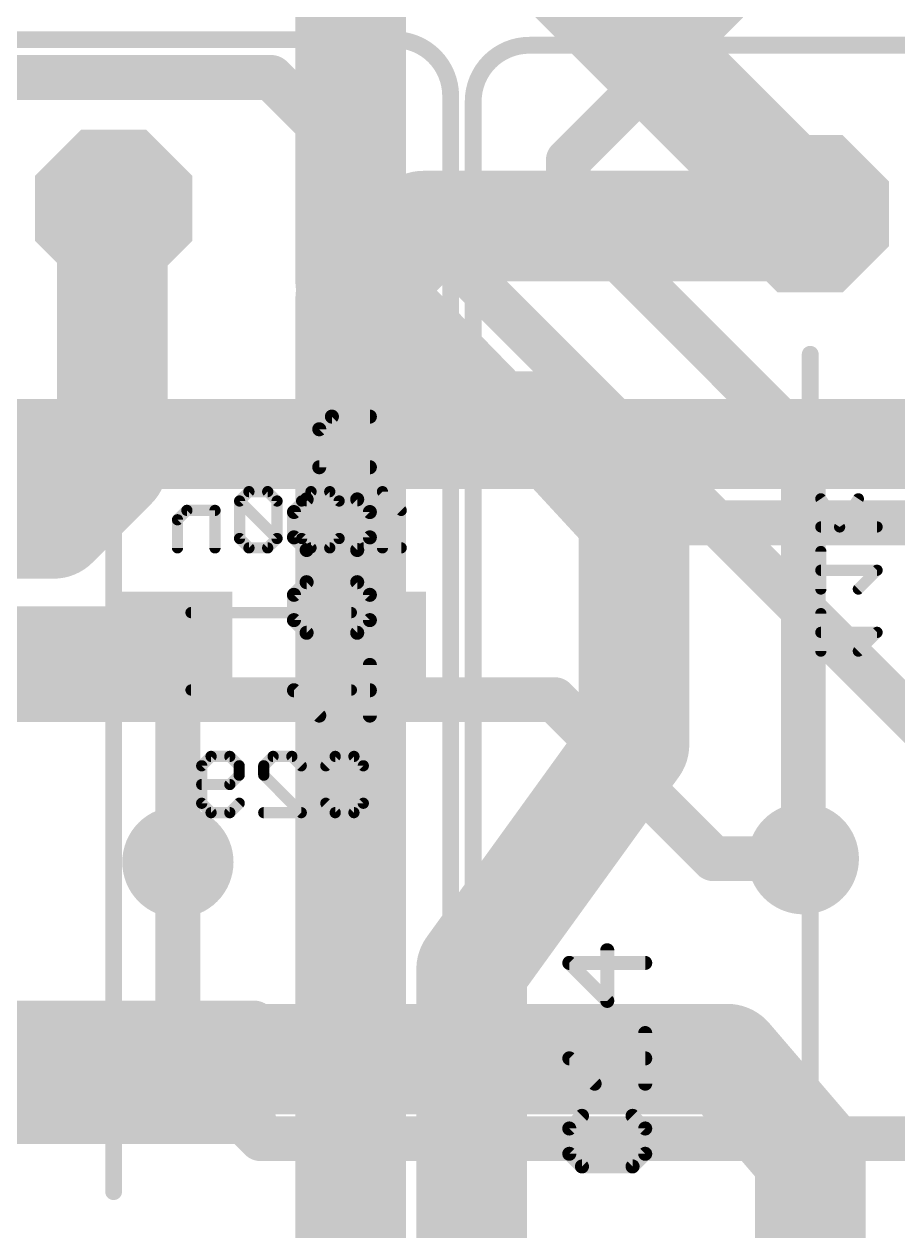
# Model space of a CAD drawing. Header units: inches. Extents: x -5 to 142, y -3 to 122.
# Drawn here: x 110.89 to 118.79, y 49.64 to 60.55 of the extents above; entities that cross this region are included whole.
import ezdxf

# ---------------------------------------------------------------- set-up
doc = ezdxf.new("R2010")
doc.units = ezdxf.units.IN
doc.header["$MEASUREMENT"] = 0
for name, color, linetype in [('1', 22, 'Continuous'), ('15', 22, 'Continuous'), ('16', 175, 'Continuous'), ('17', 82, 'Continuous'), ('18', 82, 'Continuous'), ('2', 175, 'Continuous'), ('21', 253, 'Continuous'), ('25', 253, 'Continuous'), ('26', 253, 'Continuous'), ('27', 253, 'Continuous'), ('28', 253, 'Continuous'), ('52', 253, 'Continuous')]:
    doc.layers.add(name, color=color, linetype=linetype)

# ---------------------------------------------------------------- blocks, each defined once
blk = doc.blocks.new('OCTAGONP')
at = {"const_width": 0.5}
blk.add_lwpolyline([(-0.25, -0.1036), (-0.25, 0.1036), (-0.1036, 0.25), (0.1036, 0.25), (0.25, 0.1036), (0.25, -0.1036), (0.1036, -0.25), (-0.1036, -0.25), (-0.25, -0.1036), (-0.25, 0.1036)], dxfattribs=at)
blk = doc.blocks.new('ROUNDP')
at = {"const_width": 0.5}
blk.add_lwpolyline([(0, -0.25, 1), (0, 0.25, 1), (0, -0.25)], format="xyb", dxfattribs=at)
blk = doc.blocks.new('RECT')
blk.add_solid([(-0.5, -0.5), (0.5, -0.5), (-0.5, 0.5), (0.5, 0.5)])
blk = doc.blocks.new('ROUNDV')
at = {"const_width": 0.5}
blk.add_lwpolyline([(0, -0.25, 1), (0, 0.25, 1), (0, -0.25)], format="xyb", dxfattribs=at)

msp = doc.modelspace()

# ---------------------------------------------------------------- linework, layer by layer
at = {"layer": '1'}
for points, const_width in [([(115.5, 61.33), (118, 58.83)], 1), ([(120.75, 56.75), (106, 56.75)], 0.8128), ([(112.2812, 52.9688), (112.2812, 51.2188)], 0.4064), ([(112.2812, 51.2188), (113.0312, 50.4688)], 0.4064), ([(113.0312, 50.4688), (122.8438, 50.4688)], 0.4064)]:
    msp.add_lwpolyline(points, dxfattribs=dict(at, const_width=const_width))
for points, const_width in [([(117.8232, 58.6532, 1), (118.1768, 59.0068)], 0.5), ([(112.3829, 52.9688, 1), (112.1796, 52.9688)], 0.2032), ([(112.3531, 51.2906, 1), (112.2094, 51.1469)], 0.2032), ([(112.1796, 51.2188, 1), (112.3829, 51.2188)], 0.2032), ([(113.0312, 50.5704, 1), (113.0312, 50.3672)], 0.2032), ([(112.9594, 50.3969, 1), (113.1031, 50.5406)], 0.2032)]:
    msp.add_lwpolyline(points, format="xyb", dxfattribs=dict(at, const_width=const_width))
at = {"layer": '15', "const_width": 1}
for points in [[(117.8888, 58.7188), (118, 58.83)], [(113.8438, 58.0625), (114.5, 58.7188)], [(114.5, 58.7188), (117.8888, 58.7188)], [(113.8438, 44.0312), (113.8438, 58.0625)]]:
    msp.add_lwpolyline(points, dxfattribs=at)
at = {"layer": '15', "const_width": 0.5}
for points in [[(118.1768, 58.6532, 1), (117.8232, 59.0068)], [(114.5, 58.9688, 1), (114.5, 58.4688)], [(114.6768, 58.542, 1), (114.3232, 58.8955)], [(117.712, 58.8955, 1), (118.0655, 58.542)], [(117.8888, 58.4688, 1), (117.8888, 58.9688)], [(114.0938, 58.0625, 1), (113.5938, 58.0625)], [(113.667, 58.2393, 1), (114.0205, 57.8857)]]:
    msp.add_lwpolyline(points, format="xyb", dxfattribs=at)
at = {"layer": '16'}
for points, const_width in [([(113.8438, 64.8438), (113.8438, 58.2188)], 1), ([(117.25, 60.75), (115.8125, 59.3125)], 0.4064), ([(115.8125, 59.3125), (115.8125, 58.875)], 0.4064), ([(115.8125, 58.875), (117.9375, 56.75)], 0.4064), ([(113.8438, 58.2188), (115.125, 56.9062)], 1), ([(115.125, 56.9062), (115.6562, 56.9062)], 1), ([(115.6562, 56.9062), (116.4062, 56.0938)], 1), ([(117.9375, 56.75), (117.9375, 53)], 0.4064), ([(116.4062, 56.0938), (116.4062, 54.0312)], 1), ([(110.325, 54.875), (112.25, 54.875)], 0.8128), ([(112.25, 54.875), (112.2812, 54.875)], 0.4064), ([(112.2812, 54.875), (112.2812, 52.9688)], 0.4064), ([(116.4062, 54.0312), (114.9375, 52)], 1), ([(114.9375, 52), (114.9375, 46.5625)], 1)]:
    msp.add_lwpolyline(points, dxfattribs=dict(at, const_width=const_width))
for points, const_width in [([(115.9141, 59.3125, 1), (115.7109, 59.3125)], 0.2032), ([(115.7407, 59.3843, 1), (115.8843, 59.2407)], 0.2032), ([(115.8843, 58.9468, 1), (115.7407, 58.8032)], 0.2032), ([(115.7109, 58.875, 1), (115.9141, 58.875)], 0.2032), ([(114.0226, 58.3934, 1), (113.6649, 58.0441)], 0.5), ([(113.5938, 58.2188, 1), (114.0938, 58.2188)], 0.5), ([(115.125, 57.1562, 1), (115.125, 56.6562)], 0.5), ([(115.84, 57.0758, 1), (115.4725, 56.7367)], 0.5), ([(115.6562, 56.6562, 1), (115.6562, 57.1562)], 0.5), ([(114.9461, 56.7316, 1), (115.3039, 57.0809)], 0.5), ([(118.0391, 56.75, 1), (117.8359, 56.75)], 0.2032), ([(117.8657, 56.6782, 1), (118.0093, 56.8218)], 0.2032), ([(116.6562, 56.0938, 1), (116.1562, 56.0938)], 0.5), ([(116.2225, 55.9242, 1), (116.59, 56.2633)], 0.5), ([(112.25, 54.6718, 1), (112.25, 55.0782)], 0.4064), ([(112.25, 54.9766, 1), (112.25, 54.7734)], 0.2032), ([(112.3829, 54.875, 1), (112.1796, 54.875)], 0.2032), ([(112.2812, 54.7734, 1), (112.2812, 54.9766)], 0.2032), ([(116.6088, 53.8848, 1), (116.2037, 54.1777)], 0.5), ([(116.1562, 54.0312, 1), (116.6562, 54.0312)], 0.5), ([(112.1796, 52.9688, 1), (112.3829, 52.9688)], 0.2032), ([(117.8359, 53, 1), (118.0391, 53)], 0.2032), ([(115.1875, 52, 1), (114.6875, 52)], 0.5), ([(114.7349, 52.1465, 1), (115.1401, 51.8535)], 0.5)]:
    msp.add_lwpolyline(points, format="xyb", dxfattribs=dict(at, const_width=const_width))
at = {"layer": '2'}
for points, const_width in [([(113.125, 60.0625), (107.375, 60.0625)], 0.4064), ([(119.5625, 53.625), (113.125, 60.0625)], 0.4064), ([(111.6875, 58.8675), (111.7, 58.88)], 1), ([(111.6875, 56.5625), (111.6875, 58.8675)], 1), ([(111.1562, 56.0312), (111.6875, 56.5625)], 1), ([(104.4688, 56.0312), (111.1562, 56.0312)], 1), ([(115.6875, 54.4375), (85.125, 54.4375)], 0.4064), ([(117.125, 53), (115.6875, 54.4375)], 0.4064), ([(117.9375, 53), (117.125, 53)], 0.4064), ([(79.1875, 51.1875), (117.25, 51.1875)], 1), ([(117.25, 51.1875), (118, 50.3125)], 1), ([(118, 50.3125), (118, 48.67)], 1)]:
    msp.add_lwpolyline(points, dxfattribs=dict(at, const_width=const_width))
for points, const_width in [([(113.1968, 60.1343, 1), (113.0532, 59.9907)], 0.2032), ([(113.125, 59.9609, 1), (113.125, 60.1641)], 0.2032), ([(111.9375, 58.8675, 1), (111.4375, 58.8675)], 0.5), ([(111.8768, 58.7032, 1), (111.5232, 59.0568)], 0.5), ([(111.5107, 59.0443, 1), (111.8643, 58.6907)], 0.5), ([(111.8643, 56.3857, 1), (111.5107, 56.7393)], 0.5), ([(111.4375, 56.5625, 1), (111.9375, 56.5625)], 0.5), ([(111.1562, 55.7812, 1), (111.1562, 56.2812)], 0.5), ([(110.9795, 56.208, 1), (111.333, 55.8545)], 0.5), ([(115.7593, 54.5093, 1), (115.6157, 54.3657)], 0.2032), ([(115.6875, 54.3359, 1), (115.6875, 54.5391)], 0.2032), ([(117.125, 53.1016, 1), (117.125, 52.8984)], 0.2032), ([(117.0532, 52.9282, 1), (117.1968, 53.0718)], 0.2032), ([(117.9375, 52.8984, 1), (117.9375, 53.1016)], 0.2032), ([(117.4398, 51.3502, 1), (117.0602, 51.0248)], 0.5), ([(117.25, 50.9375, 1), (117.25, 51.4375)], 0.5), ([(118.25, 50.3125, 1), (117.75, 50.3125)], 0.5), ([(117.8102, 50.1498, 1), (118.1898, 50.4752)], 0.5)]:
    msp.add_lwpolyline(points, format="xyb", dxfattribs=dict(at, const_width=const_width))
at = {"layer": '21'}
for points, const_width in [([(109.16, 60.404), (114.24, 60.404)], 0.1524), ([(115.46, 60.354), (120.54, 60.354)], 0.1524), ([(114.748, 59.896), (114.748, 47.704)], 0.1524), ([(114.952, 47.654), (114.952, 59.846)], 0.1524), ([(111.7, 57.61), (111.7, 51.514)], 0.1524), ([(118, 57.56), (118, 56.925)], 0.1524), ([(118, 56.925), (116.73, 56.925)], 0.4064), ([(119.27, 56.925), (118, 56.925)], 0.4064), ([(118, 56.036), (116.73, 56.036)], 0.4064), ([(119.27, 56.036), (118, 56.036)], 0.4064), ([(118, 49.94), (118, 56.036)], 0.1524), ([(110.43, 51.514), (111.7, 51.514)], 0.4064), ([(111.7, 51.514), (112.97, 51.514)], 0.4064), ([(110.43, 50.625), (111.7, 50.625)], 0.4064), ([(111.7, 50.625), (112.97, 50.625)], 0.4064), ([(111.7, 49.99), (111.7, 50.625)], 0.1524)]:
    msp.add_lwpolyline(points, dxfattribs=dict(at, const_width=const_width))
for points, const_width in [([(114.748, 59.896, 0.4142), (114.24, 60.404)], 0.1524), ([(114.24, 60.4421, 1), (114.24, 60.3659)], 0.0762), ([(114.24, 60.3659, 1), (114.24, 60.4421)], 0.0762), ([(115.46, 60.354, 0.4142), (114.952, 59.846)], 0.1524), ([(115.46, 60.3921, 1), (115.46, 60.3159)], 0.0762), ([(115.46, 60.3159, 1), (115.46, 60.3921)], 0.0762), ([(114.7861, 59.896, 1), (114.7099, 59.896)], 0.0762), ([(114.7099, 59.896, 1), (114.7861, 59.896)], 0.0762), ([(114.9901, 59.846, 1), (114.9139, 59.846)], 0.0762), ([(114.9139, 59.846, 1), (114.9901, 59.846)], 0.0762), ([(111.7381, 57.61, 1), (111.6619, 57.61)], 0.0762), ([(118.0381, 57.56, 1), (117.9619, 57.56)], 0.0762), ([(116.73, 57.0266, 1), (116.73, 56.8234)], 0.2032), ([(118, 57.0266, 1), (118, 56.8234)], 0.2032), ([(118, 56.8234, 1), (118, 57.0266)], 0.2032), ([(117.9619, 56.925, 1), (118.0381, 56.925)], 0.0762), ([(116.73, 56.1376, 1), (116.73, 55.9344)], 0.2032), ([(118, 56.1376, 1), (118, 55.9344)], 0.2032), ([(118, 55.9344, 1), (118, 56.1376)], 0.2032), ([(118.0381, 56.036, 1), (117.9619, 56.036)], 0.0762), ([(111.7, 51.6156, 1), (111.7, 51.4124)], 0.2032), ([(111.7, 51.4124, 1), (111.7, 51.6156)], 0.2032), ([(112.97, 51.4124, 1), (112.97, 51.6156)], 0.2032), ([(111.6619, 51.514, 1), (111.7381, 51.514)], 0.0762), ([(111.7, 50.7266, 1), (111.7, 50.5234)], 0.2032), ([(111.7, 50.5234, 1), (111.7, 50.7266)], 0.2032), ([(112.97, 50.5234, 1), (112.97, 50.7266)], 0.2032), ([(111.7381, 50.625, 1), (111.6619, 50.625)], 0.0762), ([(111.6619, 49.99, 1), (111.7381, 49.99)], 0.0762), ([(117.9619, 49.94, 1), (118.0381, 49.94)], 0.0762)]:
    msp.add_lwpolyline(points, format="xyb", dxfattribs=dict(at, const_width=const_width))
at = {"layer": '25', "const_width": 0.127}
for points in [[(116.1643, 51.7143), (116.1643, 52.1719)], [(116.5075, 52.0575), (115.8211, 52.0575)], [(115.8211, 52.0575), (116.1643, 51.7143)], [(116.5075, 50.9659), (116.5075, 51.4235)], [(116.0499, 50.9659), (115.8211, 51.1947)], [(115.8211, 51.1947), (116.5075, 51.1947)], [(115.9355, 50.6751), (115.8211, 50.5607)], [(116.5075, 50.5607), (116.3931, 50.6751)], [(115.8211, 50.5607), (115.8211, 50.3319)], [(116.5075, 50.3319), (116.5075, 50.5607)], [(115.8211, 50.3319), (115.9355, 50.2175)], [(116.3931, 50.2175), (116.5075, 50.3319)], [(115.9355, 50.2175), (116.3931, 50.2175)]]:
    msp.add_lwpolyline(points, dxfattribs=at)
at = {"layer": '25', "const_width": 0.0635}
for points in [[(116.1961, 52.1719, 1), (116.1326, 52.1719)], [(115.8211, 52.0893, 1), (115.8211, 52.0258)], [(115.8436, 52.08, 1), (115.7987, 52.0351)], [(116.5075, 52.0258, 1), (116.5075, 52.0893)], [(116.1326, 51.7143, 1), (116.1961, 51.7143)], [(116.1419, 51.6919, 1), (116.1868, 51.7368)], [(116.5393, 51.4235, 1), (116.4758, 51.4235)], [(115.8211, 51.2265, 1), (115.8211, 51.163)], [(115.8436, 51.2172, 1), (115.7987, 51.1723)], [(116.5075, 51.163, 1), (116.5075, 51.2265)], [(116.0275, 50.9435, 1), (116.0724, 50.9884)], [(116.4758, 50.9659, 1), (116.5393, 50.9659)], [(115.958, 50.6526, 1), (115.9131, 50.6975)], [(116.4156, 50.6975, 1), (116.3707, 50.6526)], [(115.8529, 50.5607, 1), (115.7894, 50.5607)], [(116.5393, 50.5607, 1), (116.4758, 50.5607)], [(115.7987, 50.5831, 1), (115.8436, 50.5382)], [(116.485, 50.5382, 1), (116.53, 50.5831)], [(115.7894, 50.3319, 1), (115.8529, 50.3319)], [(115.8436, 50.3543, 1), (115.7987, 50.3094)], [(116.4758, 50.3319, 1), (116.5393, 50.3319)], [(116.53, 50.3094, 1), (116.485, 50.3543)], [(115.9355, 50.2493, 1), (115.9355, 50.1858)], [(115.9131, 50.195, 1), (115.958, 50.24)], [(116.3707, 50.24, 1), (116.4156, 50.195)], [(116.3931, 50.1858, 1), (116.3931, 50.2493)]]:
    msp.add_lwpolyline(points, format="xyb", dxfattribs=at)
at = {"layer": '26', "const_width": 0.1016}
for points in [[(112.4966, 53.8399), (112.5813, 53.9246)], [(112.5813, 53.9246), (112.7508, 53.9246)], [(112.7508, 53.9246), (112.8355, 53.8399)], [(113.0579, 53.8399), (113.1426, 53.9246)], [(113.1426, 53.9246), (113.3121, 53.9246)], [(113.3121, 53.9246), (113.3968, 53.8399)], [(113.6192, 53.8399), (113.7039, 53.9246)], [(113.7039, 53.9246), (113.8734, 53.9246)], [(113.8734, 53.9246), (113.9581, 53.8399)], [(112.4966, 53.5009), (112.4966, 53.8399)], [(112.8355, 53.7552), (112.7508, 53.6704)], [(112.8355, 53.8399), (112.8355, 53.7552)], [(113.0579, 53.7552), (113.0579, 53.8399)], [(113.3968, 53.4162), (113.0579, 53.7552)], [(113.9581, 53.8399), (113.9581, 53.5009)], [(112.7508, 53.6704), (112.4966, 53.6704)], [(112.5813, 53.4162), (112.4966, 53.5009)], [(112.7508, 53.4162), (112.5813, 53.4162)], [(112.8355, 53.5009), (112.7508, 53.4162)], [(113.0579, 53.4162), (113.3968, 53.4162)], [(113.7039, 53.4162), (113.6192, 53.5009)], [(113.8734, 53.4162), (113.7039, 53.4162)], [(113.9581, 53.5009), (113.8734, 53.4162)]]:
    msp.add_lwpolyline(points, dxfattribs=at)
at = {"layer": '26', "const_width": 0.0508}
for points in [[(112.5813, 53.95, 1), (112.5813, 53.8992)], [(112.5993, 53.9067, 1), (112.5633, 53.9426)], [(112.7687, 53.9426, 1), (112.7328, 53.9067)], [(112.7508, 53.8992, 1), (112.7508, 53.95)], [(113.1426, 53.95, 1), (113.1426, 53.8992)], [(113.1606, 53.9067, 1), (113.1246, 53.9426)], [(113.33, 53.9426, 1), (113.2941, 53.9067)], [(113.3121, 53.8992, 1), (113.3121, 53.95)], [(113.7039, 53.95, 1), (113.7039, 53.8992)], [(113.7219, 53.9067, 1), (113.686, 53.9426)], [(113.8914, 53.9426, 1), (113.8554, 53.9067)], [(113.8734, 53.8992, 1), (113.8734, 53.95)], [(112.4786, 53.8579, 1), (112.5145, 53.8219)], [(112.522, 53.8399, 1), (112.4712, 53.8399)], [(112.8609, 53.8399, 1), (112.8101, 53.8399)], [(112.8176, 53.8219, 1), (112.8535, 53.8579)], [(112.8535, 53.7372, 1), (112.8176, 53.7731)], [(113.0399, 53.8579, 1), (113.0758, 53.8219)], [(113.0833, 53.8399, 1), (113.0325, 53.8399)], [(113.0758, 53.7731, 1), (113.0399, 53.7372)], [(113.3789, 53.8219, 1), (113.4148, 53.8579)], [(113.6012, 53.8579, 1), (113.6371, 53.8219)], [(113.9835, 53.8399, 1), (113.9327, 53.8399)], [(113.9402, 53.8219, 1), (113.9761, 53.8579)], [(112.4966, 53.6958, 1), (112.4966, 53.645)], [(112.7328, 53.6884, 1), (112.7687, 53.6525)], [(112.7508, 53.645, 1), (112.7508, 53.6958)], [(112.8101, 53.7552, 1), (112.8609, 53.7552)], [(113.0325, 53.7552, 1), (113.0833, 53.7552)], [(112.5145, 53.5189, 1), (112.4786, 53.483)], [(112.4712, 53.5009, 1), (112.522, 53.5009)], [(112.5813, 53.4416, 1), (112.5813, 53.3908)], [(112.5633, 53.3982, 1), (112.5993, 53.4342)], [(112.7328, 53.4342, 1), (112.7687, 53.3982)], [(112.7508, 53.3908, 1), (112.7508, 53.4416)], [(112.8535, 53.483, 1), (112.8176, 53.5189)], [(113.0579, 53.4416, 1), (113.0579, 53.3908)], [(113.3789, 53.3982, 1), (113.4148, 53.4342)], [(113.3968, 53.3908, 1), (113.3968, 53.4416)], [(113.6371, 53.5189, 1), (113.6012, 53.483)], [(113.7039, 53.4416, 1), (113.7039, 53.3908)], [(113.686, 53.3982, 1), (113.7219, 53.4342)], [(113.8554, 53.4342, 1), (113.8914, 53.3982)], [(113.8734, 53.3908, 1), (113.8734, 53.4416)], [(113.9327, 53.5009, 1), (113.9835, 53.5009)], [(113.9761, 53.483, 1), (113.9402, 53.5189)]]:
    msp.add_lwpolyline(points, format="xyb", dxfattribs=at)
at = {"layer": '27', "const_width": 0.127}
for points in [[(113.5597, 56.8823), (113.6741, 56.9967)], [(113.6741, 56.9967), (114.0173, 56.9967)], [(113.5597, 56.5391), (113.5597, 56.8823)], [(114.0173, 56.5391), (113.5597, 56.5391)], [(113.3309, 56.1339), (113.4453, 56.2483)], [(113.4453, 56.2483), (113.9029, 56.2483)], [(113.9029, 55.7907), (113.4453, 56.2483)], [(113.9029, 56.2483), (114.0173, 56.1339)], [(113.3309, 55.9051), (113.3309, 56.1339)], [(114.0173, 56.1339), (114.0173, 55.9051)], [(113.4453, 55.7907), (113.3309, 55.9051)], [(114.0173, 55.9051), (113.9029, 55.7907)], [(113.9029, 55.7907), (113.4453, 55.7907)], [(113.3309, 55.3854), (113.4453, 55.4998)], [(113.4453, 55.4998), (113.9029, 55.4998)], [(113.9029, 55.0423), (113.4453, 55.4998)], [(113.9029, 55.4998), (114.0173, 55.3854)], [(113.3309, 55.1567), (113.3309, 55.3854)], [(114.0173, 55.3854), (114.0173, 55.1567)], [(113.4453, 55.0423), (113.3309, 55.1567)], [(114.0173, 55.1567), (113.9029, 55.0423)], [(113.9029, 55.0423), (113.4453, 55.0423)], [(114.0173, 54.2938), (114.0173, 54.7514)], [(113.5597, 54.2938), (113.3309, 54.5226)], [(113.3309, 54.5226), (114.0173, 54.5226)]]:
    msp.add_lwpolyline(points, dxfattribs=at)
at = {"layer": '27', "const_width": 0.0635}
for points in [[(113.6741, 57.0284, 1), (113.6741, 56.9649)], [(113.6966, 56.9742, 1), (113.6517, 57.0191)], [(114.0173, 56.9649, 1), (114.0173, 57.0284)], [(113.5915, 56.8823, 1), (113.528, 56.8823)], [(113.5373, 56.9047, 1), (113.5822, 56.8598)], [(113.5597, 56.5708, 1), (113.5597, 56.5073)], [(113.528, 56.5391, 1), (113.5915, 56.5391)], [(114.0173, 56.5073, 1), (114.0173, 56.5708)], [(113.4453, 56.28, 1), (113.4453, 56.2165)], [(113.4678, 56.2707, 1), (113.4229, 56.2258)], [(113.4678, 56.2258, 1), (113.4229, 56.2707)], [(113.9254, 56.2707, 1), (113.8805, 56.2258)], [(113.9029, 56.2165, 1), (113.9029, 56.28)], [(113.3627, 56.1339, 1), (113.2992, 56.1339)], [(113.3085, 56.1563, 1), (113.3534, 56.1114)], [(114.0491, 56.1339, 1), (113.9856, 56.1339)], [(113.9948, 56.1114, 1), (114.0398, 56.1563)], [(113.3534, 55.9275, 1), (113.3085, 55.8826)], [(114.0398, 55.8826, 1), (113.9948, 55.9275)], [(113.2992, 55.9051, 1), (113.3627, 55.9051)], [(113.9856, 55.9051, 1), (114.0491, 55.9051)], [(113.4453, 55.8224, 1), (113.4453, 55.7589)], [(113.4229, 55.7682, 1), (113.4678, 55.8131)], [(113.8805, 55.8131, 1), (113.9254, 55.7682)], [(113.8805, 55.7682, 1), (113.9254, 55.8131)], [(113.9029, 55.7589, 1), (113.9029, 55.8224)], [(113.4453, 55.5316, 1), (113.4453, 55.4681)], [(113.4678, 55.5223, 1), (113.4229, 55.4774)], [(113.4678, 55.4774, 1), (113.4229, 55.5223)], [(113.9254, 55.5223, 1), (113.8805, 55.4774)], [(113.9029, 55.4681, 1), (113.9029, 55.5316)], [(113.3627, 55.3854, 1), (113.2992, 55.3854)], [(113.3085, 55.4079, 1), (113.3534, 55.363)], [(114.0491, 55.3854, 1), (113.9856, 55.3854)], [(113.9948, 55.363, 1), (114.0398, 55.4079)], [(113.3534, 55.1791, 1), (113.3085, 55.1342)], [(114.0398, 55.1342, 1), (113.9948, 55.1791)], [(113.2992, 55.1567, 1), (113.3627, 55.1567)], [(113.4453, 55.074, 1), (113.4453, 55.0105)], [(113.4229, 55.0198, 1), (113.4678, 55.0647)], [(113.8805, 55.0647, 1), (113.9254, 55.0198)], [(113.8805, 55.0198, 1), (113.9254, 55.0647)], [(113.9029, 55.0105, 1), (113.9029, 55.074)], [(113.9856, 55.1567, 1), (114.0491, 55.1567)], [(114.0491, 54.7514, 1), (113.9856, 54.7514)], [(113.3309, 54.5544, 1), (113.3309, 54.4909)], [(113.3534, 54.5451, 1), (113.3085, 54.5002)], [(114.0173, 54.4909, 1), (114.0173, 54.5544)], [(113.5373, 54.2714, 1), (113.5822, 54.3163)], [(113.9856, 54.2938, 1), (114.0491, 54.2938)]]:
    msp.add_lwpolyline(points, format="xyb", dxfattribs=at)
at = {"layer": '28', "const_width": 0.1016}
for points in [[(112.9239, 56.3184), (112.8391, 56.2336)], [(113.0933, 56.3184), (112.9239, 56.3184)], [(113.1781, 56.2336), (113.0933, 56.3184)], [(113.4852, 56.3184), (113.4004, 56.2336)], [(113.6547, 56.3184), (113.4852, 56.3184)], [(113.7394, 56.2336), (113.6547, 56.3184)], [(114.3007, 56.1489), (114.1312, 56.3184)], [(114.1312, 56.3184), (114.1312, 55.81)], [(118.0962, 56.2535), (118.2657, 55.9993)], [(118.2657, 55.9993), (118.4352, 56.2535)], [(112.3626, 56.1489), (112.2778, 56.0642)], [(112.6168, 56.1489), (112.3626, 56.1489)], [(112.6168, 55.81), (112.6168, 56.1489)], [(112.8391, 56.2336), (112.8391, 55.8947)], [(113.1781, 55.8947), (112.8391, 56.2336)], [(113.1781, 55.8947), (113.1781, 56.2336)], [(113.4004, 56.2336), (113.4004, 55.8947)], [(113.7394, 55.8947), (113.4004, 56.2336)], [(113.7394, 55.8947), (113.7394, 56.2336)], [(112.2778, 56.0642), (112.2778, 55.81)], [(118.0962, 55.9993), (118.6046, 55.9993)], [(112.8391, 55.8947), (112.9239, 55.81)], [(112.9239, 55.81), (113.0933, 55.81)], [(113.0933, 55.81), (113.1781, 55.8947)], [(113.4004, 55.8947), (113.4852, 55.81)], [(113.4852, 55.81), (113.6547, 55.81)], [(113.6547, 55.81), (113.7394, 55.8947)], [(114.3007, 55.81), (113.9617, 55.81)], [(118.0962, 55.438), (118.0962, 55.7769)], [(118.6046, 55.6075), (118.0962, 55.6075)], [(118.4352, 55.438), (118.6046, 55.6075)], [(118.0962, 54.8767), (118.0962, 55.2156)], [(118.6046, 55.0461), (118.0962, 55.0461)], [(118.4352, 54.8767), (118.6046, 55.0461)]]:
    msp.add_lwpolyline(points, dxfattribs=at)
at = {"layer": '28', "const_width": 0.0508}
for points in [[(112.9239, 56.3438, 1), (112.9239, 56.293)], [(112.9418, 56.3004, 1), (112.9059, 56.3363)], [(113.1113, 56.3363, 1), (113.0754, 56.3004)], [(113.0933, 56.293, 1), (113.0933, 56.3438)], [(113.4852, 56.3438, 1), (113.4852, 56.293)], [(113.5031, 56.3004, 1), (113.4672, 56.3363)], [(113.6726, 56.3363, 1), (113.6367, 56.3004)], [(113.6547, 56.293, 1), (113.6547, 56.3438)], [(114.1566, 56.3184, 1), (114.1058, 56.3184)], [(114.1492, 56.3363, 1), (114.1133, 56.3004)], [(118.1173, 56.2676, 1), (118.0751, 56.2394)], [(118.4563, 56.2394, 1), (118.414, 56.2676)], [(112.3626, 56.1743, 1), (112.3626, 56.1235)], [(112.3805, 56.1309, 1), (112.3446, 56.1669)], [(112.6422, 56.1489, 1), (112.5914, 56.1489)], [(112.6168, 56.1235, 1), (112.6168, 56.1743)], [(112.8645, 56.2336, 1), (112.8137, 56.2336)], [(112.8571, 56.2516, 1), (112.8212, 56.2157)], [(112.8212, 56.2516, 1), (112.8571, 56.2157)], [(113.2035, 56.2336, 1), (113.1527, 56.2336)], [(113.1601, 56.2157, 1), (113.196, 56.2516)], [(113.4258, 56.2336, 1), (113.375, 56.2336)], [(113.4184, 56.2516, 1), (113.3825, 56.2157)], [(113.3825, 56.2516, 1), (113.4184, 56.2157)], [(113.7648, 56.2336, 1), (113.714, 56.2336)], [(113.7214, 56.2157, 1), (113.7573, 56.2516)], [(114.2827, 56.1309, 1), (114.3187, 56.1669)], [(112.3032, 56.0642, 1), (112.2524, 56.0642)], [(112.2599, 56.0821, 1), (112.2958, 56.0462)], [(118.0962, 56.0247, 1), (118.0962, 55.9739)], [(118.2445, 56.0134, 1), (118.2868, 55.9852)], [(118.2445, 55.9852, 1), (118.2868, 56.0134)], [(118.6046, 55.9739, 1), (118.6046, 56.0247)], [(112.8137, 55.8947, 1), (112.8645, 55.8947)], [(112.8571, 55.9126, 1), (112.8212, 55.8767)], [(112.9239, 55.8354, 1), (112.9239, 55.7845)], [(113.0933, 55.7845, 1), (113.0933, 55.8354)], [(113.1527, 55.8947, 1), (113.2035, 55.8947)], [(113.196, 55.8767, 1), (113.1601, 55.9126)], [(113.1601, 55.8767, 1), (113.196, 55.9126)], [(113.375, 55.8947, 1), (113.4258, 55.8947)], [(113.4184, 55.9126, 1), (113.3825, 55.8767)], [(113.4852, 55.8354, 1), (113.4852, 55.7845)], [(113.6547, 55.7845, 1), (113.6547, 55.8354)], [(113.714, 55.8947, 1), (113.7648, 55.8947)], [(113.7573, 55.8767, 1), (113.7214, 55.9126)], [(113.7214, 55.8767, 1), (113.7573, 55.9126)], [(113.9617, 55.8354, 1), (113.9617, 55.7845)], [(114.3007, 55.7845, 1), (114.3007, 55.8354)], [(112.2524, 55.81, 1), (112.3032, 55.81)], [(112.5914, 55.81, 1), (112.6422, 55.81)], [(112.9059, 55.792, 1), (112.9418, 55.8279)], [(113.0754, 55.8279, 1), (113.1113, 55.792)], [(113.4672, 55.792, 1), (113.5031, 55.8279)], [(113.6367, 55.8279, 1), (113.6726, 55.792)], [(114.1058, 55.81, 1), (114.1566, 55.81)], [(118.1216, 55.7769, 1), (118.0708, 55.7769)], [(118.0962, 55.6329, 1), (118.0962, 55.5821)], [(118.6226, 55.5895, 1), (118.5867, 55.6254)], [(118.6046, 55.5821, 1), (118.6046, 55.6329)], [(118.0708, 55.438, 1), (118.1216, 55.438)], [(118.4172, 55.4559, 1), (118.4531, 55.42)], [(118.1216, 55.2156, 1), (118.0708, 55.2156)], [(118.0962, 55.0715, 1), (118.0962, 55.0207)], [(118.6226, 55.0282, 1), (118.5867, 55.0641)], [(118.6046, 55.0207, 1), (118.6046, 55.0715)], [(118.0708, 54.8767, 1), (118.1216, 54.8767)], [(118.4172, 54.8946, 1), (118.4531, 54.8587)]]:
    msp.add_lwpolyline(points, format="xyb", dxfattribs=at)
at = {"layer": '52', "const_width": 0.1016}
for points in [[(113.85, 55.225), (112.4, 55.225)], [(112.4, 54.525), (113.85, 54.525)]]:
    msp.add_lwpolyline(points, dxfattribs=at)
at = {"layer": '52', "const_width": 0.0508}
for points in [[(112.4, 55.2504, 1), (112.4, 55.1996)], [(113.85, 55.1996, 1), (113.85, 55.2504)], [(112.4, 54.5504, 1), (112.4, 54.4996)], [(113.85, 54.4996, 1), (113.85, 54.5504)]]:
    msp.add_lwpolyline(points, format="xyb", dxfattribs=at)

# ---------------------------------------------------------------- block references
at = {"layer": '16'}
for p, xscale, yscale in [((112.25, 54.875), 1.05, 1.08), ((114, 54.875), 1.05, 1.08), ((110.325, 54.875), 1.4, 0.5)]:
    msp.add_blockref('RECT', p, dxfattribs=dict(at, xscale=xscale, yscale=yscale))
at = {"layer": '17', "xscale": 1.4224, "yscale": 1.4224}
for name, p, rotation in [('OCTAGONP', (111.7, 58.88), 90), ('ROUNDP', (111.7, 58.88), 90), ('ROUNDP', (111.7, 58.88), 90), ('OCTAGONP', (111.7, 58.88), 90), ('OCTAGONP', (118, 58.83), 270), ('ROUNDP', (118, 58.83), 270), ('ROUNDP', (118, 58.83), 270), ('OCTAGONP', (118, 58.83), 270)]:
    msp.add_blockref(name, p, dxfattribs=dict(at, rotation=rotation))
at = {"layer": '18'}
for p, xscale, yscale in [((112.2812, 52.9688), 1.0064, 1.0064), ((112.2812, 52.9688), 1.0064, 1.0064), ((117.9375, 53), 1.0064, 1.0064), ((117.9375, 53), 1.0064, 1.0064), ((112.2812, 52.9688), 0.9048, 0.9048), ((112.2812, 52.9688), 0.9048, 0.9048), ((117.9375, 53), 0.9048, 0.9048), ((117.9375, 53), 0.9048, 0.9048)]:
    msp.add_blockref('ROUNDV', p, dxfattribs=dict(at, xscale=xscale, yscale=yscale))
at = {"layer": '52', "xscale": 0.35, "yscale": 0.8}
for p in [(112.5, 54.875), (113.75, 54.875)]:
    msp.add_blockref('RECT', p, dxfattribs=at)

doc.saveas('drawing.dxf')
